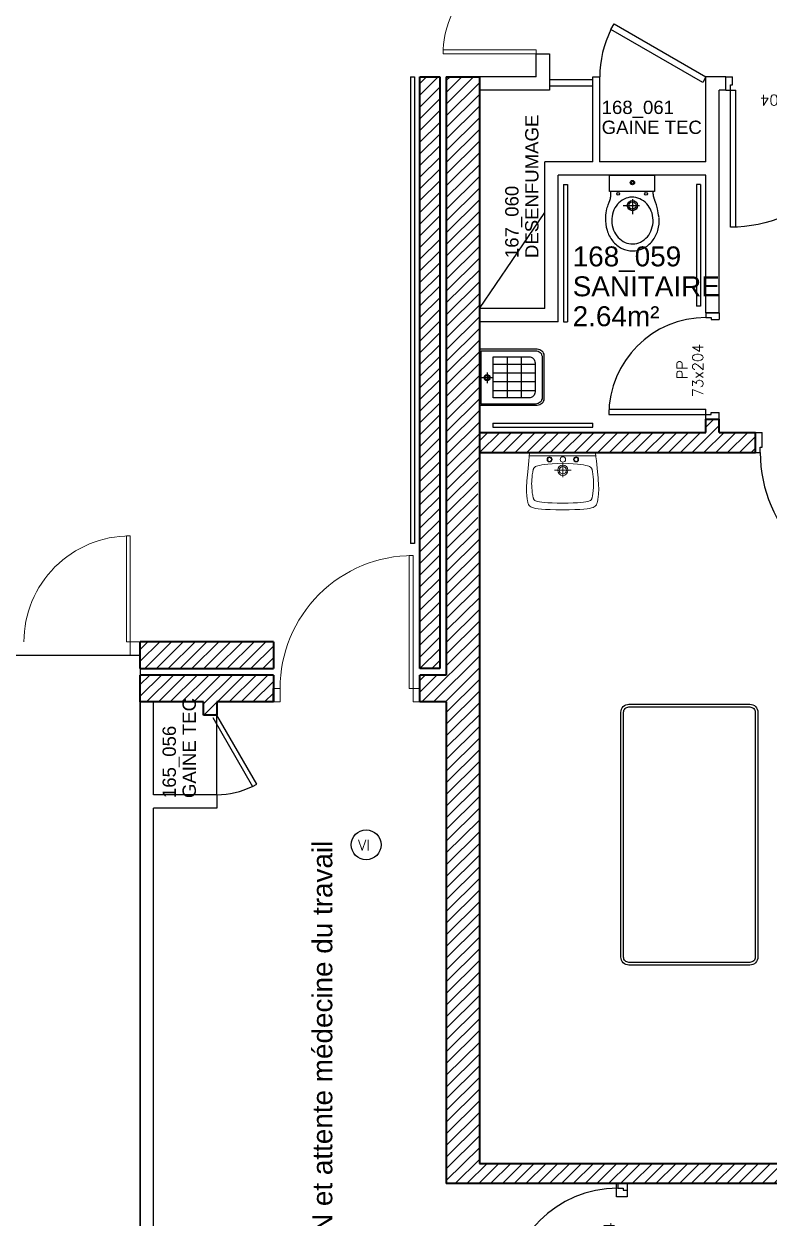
# Model space of a CAD drawing. Header units: metres. Extents: x -8 to 211, y -5 to 120.
# Drawn here: x 163.67 to 169.27, y 52.36 to 61.35 of the extents above; entities that cross this region are included whole.
import ezdxf
from ezdxf.enums import TextEntityAlignment as Align

# ---------------------------------------------------------------- set-up
doc = ezdxf.new("R2010")
doc.units = ezdxf.units.M
doc.header["$LTSCALE"] = 0.8
doc.header["$MEASUREMENT"] = 0
doc.linetypes.add('CONTINU', pattern=[0])
doc.layers.get('0').update_dxf_attribs({"linetype": 'CONTINUOUS'})
for name, color, linetype in [('-equipement - radio', 7, 'CONTINUOUS'), ('A-EQTE-SANITAIRE', 5, 'CONTINUOUS'), ('A_AGENC', 204, 'CONTINUOUS'), ('A_EQMP', 142, 'CONTINUOUS'), ('A_Etiqu_Gaine', 7, 'CONTINUOUS'), ('A_Etiqu_Gaine_ancien', 7, 'CONTINUOUS'), ('A_Etiqu_Gaine_code', 7, 'CONTINUOUS'), ('A_Etiqu_Local', 7, 'CONTINUOUS'), ('A_HACH_STRUC', 7, 'CONTINUOUS'), ('A_MURS_CLOI', 7, 'CONTINUOUS'), ('EQuipement-main courante', 181, 'CONTINUOUS'), ('Z_Pole 11_Administratif', 8, 'CONTINUOUS')]:
    doc.layers.add(name, color=color, linetype=linetype)
for name, color, linetype, lineweight in [('A_MURS_STRU', 7, 'CONTINUOUS', 40), ('A_PORTE', 7, 'CONTINU', 0), ('A_SANI', 5, 'CONTINU', 0)]:
    doc.layers.add(name, color=color, linetype=linetype, lineweight=lineweight)
doc.styles.add('Attribut', font='arial.ttf')
doc.styles.add('ROMANS8', font='romans8', dxfattribs={"height": 10})
doc.styles.add('ROMANT', font='ROMANT')

# ---------------------------------------------------------------- blocks, each defined once
blk = doc.blocks.new('A_Etiqu_Local')
at = {"style": 'Attribut', "flags": 1}
for tag, p in [('CODE_HOPITAL', (-0.4463, 1.632)), ('CODE_SITE', (-0.4463, 1.407)), ('CODE_BATIMENT', (-0.4463, 1.182)), ('CODE_SECTEUR', (-0.4463, 0.957)), ('CODE_ETAGE', (-0.4463, 0.732)), ('NOM_NORMALISE', (-0.4463, -0.843)), ('SECTEUR_ACTIVITE', (-0.4463, -1.068)), ('SOUS_SECTEUR_ACTIVITE', (-0.4463, -1.293)), ('VOLUME', (-0.4463, -1.518)), ('SERVICE', (-0.4463, -1.743)), ('CODE_UG', (-0.4463, -1.968)), ('CODE_UA', (-0.4463, -2.193)), ('CODE_POLE', (-0.4463, -2.418)), ('OCCUPANT_EXTERNE', (-0.4463, -2.643)), ('DISPONIBILITE', (-0.4463, -2.868)), ('ACCES_HANDICAPES', (-0.4463, -3.093)), ('NATURE_SOL', (-0.4463, -3.318)), ('RISQUE_LABORATOIRE', (-0.4463, -3.543)), ('AMIANTE', (-0.4463, -3.768))]:
    blk.add_attdef(tag, p, '', height=0.15, dxfattribs=at)
at = {"layer": 'A_Etiqu_Local', "style": 'Attribut'}
for tag, p in [('CODE_PIECE', (-0.4463, 0.282)), ('NOM_USAGE', (-0.4463, 0.057)), ('SURFACE', (-0.4463, -0.168))]:
    blk.add_attdef(tag, p, '', height=0.15, dxfattribs=at)
blk = doc.blocks.new('A_Etiqu_Gaine')
at = {"style": 'Attribut', "flags": 1}
for tag, p in [('CODE_HOPITAL', (-0.4323, 0.8651)), ('CODE_SITE', (-0.4323, 0.7151)), ('CODE_BATIMENT', (-0.4323, 0.5651)), ('CODE_SECTEUR', (-0.4323, 0.4151)), ('CODE_ETAGE', (-0.4323, 0.2651)), ('NOM_NORMALISE', (-0.4323, -0.3349)), ('SECTEUR_ACTIVITE', (-0.4323, -0.4849)), ('SOUS_SECTEUR_ACTIVITE', (-0.4323, -0.6349)), ('SURFACE', (-0.4323, -0.7849)), ('CODE_UG', (-0.4323, -0.9349)), ('CODE_POLE', (-0.4323, -1.0849)), ('AMIANTE', (-0.4323, -1.2349))]:
    blk.add_attdef(tag, p, '', height=0.1, dxfattribs=at)
at = {"layer": 'A_Etiqu_Gaine', "style": 'Attribut'}
blk.add_attdef('NOM_USAGE', (-0.4323, -0.1849), '', height=0.1, dxfattribs=at)
at = {"layer": 'A_Etiqu_Gaine_ancien', "style": 'Attribut'}
blk.add_attdef('CODE_PIECE_ANCIEN', (-0.4323, 0.1151), '', height=0.1, dxfattribs=at)
at = {"layer": 'A_Etiqu_Gaine_code', "style": 'Attribut'}
blk.add_attdef('CODE_PIECE', (-0.4323, -0.0349), '', height=0.1, dxfattribs=at)
blk = doc.blocks.new('BROCA1-G154')
at = {"layer": 'A-EQTE-SANITAIRE', "linetype": 'Continuous'}
for p, q in [((23.530113, 14.232258), (23.652184, 14.232258)), ((23.598473, 14.281086), (23.598473, 14.168781))]:
    blk.add_line(p, q, dxfattribs=at)
blk.add_lwpolyline([(23.427574, 14.337238), (23.427574, 14.46175), (23.764488, 14.46175), (23.764488, 14.337238)], close=True, dxfattribs=at)
for points in [[(23.398277, 14.141926), (23.399973, 14.161289), (23.402075, 14.178475), (23.404503, 14.193649), (23.407175, 14.206978), (23.41001, 14.218627), (23.412926, 14.228762), (23.415842, 14.237549), (23.418677, 14.245155), (23.421349, 14.251745), (23.423776, 14.257486), (23.423776, 14.257486), (23.424876, 14.26009), (23.425898, 14.262545), (23.426848, 14.264875), (23.42773, 14.267102), (23.428549, 14.269248), (23.429309, 14.271336), (23.430014, 14.273389), (23.430669, 14.275428), (23.431278, 14.277478), (23.431847, 14.27956), (23.431847, 14.27956), (23.432378, 14.281692), (23.432874, 14.28387), (23.433335, 14.286087), (23.433764, 14.288333), (23.434161, 14.290602), (23.434527, 14.292883), (23.434864, 14.295169), (23.435173, 14.297452), (23.435456, 14.299723), (23.435712, 14.301974), (23.435712, 14.301974), (23.436153, 14.306391), (23.436506, 14.310687), (23.436782, 14.314852), (23.436988, 14.318879), (23.437136, 14.322759), (23.437236, 14.326485), (23.437296, 14.330048), (23.437327, 14.333441), (23.437338, 14.336654), (23.43734, 14.33968)], [(23.798668, 14.141926), (23.795741, 14.161289), (23.792835, 14.178475), (23.789967, 14.193649), (23.787157, 14.206978), (23.784426, 14.218627), (23.781793, 14.228762), (23.779277, 14.237549), (23.776897, 14.245155), (23.774674, 14.251745), (23.772626, 14.257486), (23.772626, 14.257486), (23.771673, 14.26009), (23.770764, 14.262545), (23.769894, 14.264875), (23.769059, 14.267102), (23.768252, 14.269248), (23.76747, 14.271336), (23.766707, 14.273389), (23.76596, 14.275428), (23.765221, 14.277478), (23.764488, 14.27956), (23.764488, 14.27956), (23.763757, 14.281692), (23.76303, 14.28387), (23.762313, 14.286087), (23.761611, 14.288333), (23.760928, 14.290602), (23.760269, 14.292883), (23.75964, 14.295169), (23.759046, 14.297452), (23.75849, 14.299723), (23.757978, 14.301974), (23.757978, 14.301974), (23.757096, 14.306389), (23.756389, 14.310667), (23.755839, 14.314786), (23.755426, 14.318723), (23.755129, 14.322454), (23.754931, 14.325958), (23.75481, 14.329211), (23.754749, 14.332191), (23.754726, 14.334874), (23.754723, 14.337238)]]:
    blk.add_lwpolyline(points, dxfattribs=at)
blk.add_lwpolyline([(23.60211, 13.944185, 0.110065), (23.660277, 13.958416, 0.102556), (23.710826, 13.997939, 0.093461), (23.743048, 14.054686, 0.087911), (23.753726, 14.123166, 0.087911), (23.740224, 14.191147, 0.093461), (23.705681, 14.246512, 0.102556), (23.65354, 14.283909, 0.110065), (23.594835, 14.295721, 0.110065), (23.536668, 14.28149, 0.102556), (23.486119, 14.241968, 0.093461), (23.453897, 14.185221, 0.087911), (23.443219, 14.11674, 0.087911), (23.456721, 14.04876, 0.093461), (23.491264, 13.993394, 0.102556), (23.543405, 13.955997, 0.110065)], format="xyb", close=True, dxfattribs=at)
blk.add_lwpolyline([(23.39737, 14.141231, 0.092603), (23.407546, 14.046302, 0.097518), (23.449922, 13.96606, 0.107322), (23.519337, 13.910309, 0.116228), (23.599512, 13.891417, 0.11669), (23.679596, 13.910365, 0.108258), (23.748422, 13.96606, 0.098236), (23.790029, 14.046186, 0.092772), (23.799381, 14.14123, 0.094013)], format="xyb", dxfattribs=at)
for centre, radius in [((23.598473, 14.405598), 0.01664), ((23.598473, 14.405598), 0.016619), ((23.598473, 14.405598), 0.009631), ((23.598473, 14.405598), 0.000007), ((23.491051, 14.320148), 0.010462), ((23.701012, 14.320148), 0.010462), ((23.598473, 14.232258), 0.038283), ((23.598473, 14.232258), 0.027569)]:
    blk.add_circle(centre, radius, dxfattribs=at)
blk = doc.blocks.new('BROCA1-G151')
at = {"layer": 'A-EQTE-SANITAIRE', "linetype": 'Continuous'}
for p, q in [((22.552147, 13.039742), (22.866512, 13.039742)), ((22.552147, 13.039742), (22.866512, 13.039742)), ((22.65662, 13.094332), (22.65662, 12.785616)), ((22.656622, 13.094332), (22.656622, 12.785616)), ((22.762035, 13.094332), (22.762035, 12.785616)), ((22.546278, 12.937719), (22.465971, 12.937719)), ((22.506124, 12.977873), (22.506124, 12.897566)), ((22.552147, 12.973857), (22.866512, 12.973857)), ((22.552147, 12.907973), (22.866512, 12.907973)), ((22.552147, 12.840206), (22.866512, 12.840206))]:
    blk.add_line(p, q, dxfattribs=at)
for points in [[(22.449997, 12.729518), (22.449997, 13.154222), (22.882576, 13.154222, -0.414214), (22.932576, 13.104221), (22.932575, 12.779518, -0.414214), (22.882576, 12.729518)], [(22.46212, 12.739433), (22.46212, 13.141015), (22.870079, 13.141015, -0.414214), (22.920079, 13.091015), (22.920078, 12.789433, -0.414214), (22.870079, 12.739433)], [(22.552147, 12.785616), (22.552147, 13.094332), (22.821512, 13.094332, -0.414214), (22.866512, 13.049332), (22.866512, 12.830616, -0.414214), (22.821512, 12.785616)]]:
    blk.add_lwpolyline(points, format="xyb", close=True, dxfattribs=at)
for radius in [0.022233, 0.016595]:
    blk.add_circle((22.506124, 12.937719), radius, dxfattribs=at)
blk = doc.blocks.new('P80-bt7')
for p, q in [((0.035, 0.9), (0.035, 0.07)), ((0.075, 0.899), (0.075, 0.07)), ((0, 0.07), (0, 0)), ((0, 0.07), (0.035, 0.07)), ((0, 0), (0.05, 0)), ((0.035, 0.07), (0.075, 0.07)), ((0.035, 0.07), (0.035, 0.03)), ((0.035, 0.03), (0.05, 0.03)), ((0.05, 0.03), (0.05, 0)), ((0.865, 0.03), (0.85, 0.03)), ((0.85, 0.03), (0.85, 0)), ((0.9, 0), (0.85, 0)), ((0.865, 0.07), (0.865, 0.03)), ((0.9, 0.07), (0.865, 0.07)), ((0.9, 0.07), (0.9, 0))]:
    blk.add_line(p, q)
blk.add_arc((0.035, 0.07), 0.83, 0, 90)
at = {"style": 'ROMANS8'}
for tag, p in [('DEF', (0.4163, 0.209)), ('DIM', (0.4087, 0.0945))]:
    blk.add_attdef(tag, text='', height=0.08, dxfattribs=at).set_placement(p, align=Align.CENTER)
blk = doc.blocks.new('P100-bt15')
for p, q in [((0.035, 1.18), (0.035, 0.15)), ((0.075, 1.1792), (0.075, 0.15)), ((0, 0.15), (0, 0)), ((0, 0.15), (0.035, 0.15)), ((0.035, 0.15), (0.075, 0.15)), ((0.035, 0.15), (0.035, 0.11)), ((0.035, 0.11), (0.05, 0.11)), ((0.05, 0.11), (0.05, 0)), ((1.05, 0.11), (1.05, 0)), ((1.065, 0.11), (1.05, 0.11)), ((1.1, 0.15), (1.065, 0.15)), ((1.065, 0.15), (1.065, 0.11)), ((1.1, 0.15), (1.1, 0)), ((0, 0), (0.05, 0)), ((1.1, 0), (1.05, 0))]:
    blk.add_line(p, q)
blk.add_arc((0.035, 0.15), 1.03, 0, 90)
at = {"style": 'ROMANS8'}
for tag, p in [('DEF', (0.5016, 0.3059)), ('DIM', (0.4931, 0.1835))]:
    blk.add_attdef(tag, text='', height=0.08, dxfattribs=at).set_placement(p, align=Align.CENTER)
blk = doc.blocks.new('P70-bt10')
for p, q in [((0.035, 0.83), (0.035, 0.1)), ((0.075, 0.8289), (0.075, 0.1)), ((0, 0.1), (0, 0)), ((0, 0.1), (0.035, 0.1)), ((0.035, 0.1), (0.075, 0.1)), ((0.035, 0.1), (0.035, 0.06)), ((0.8, 0.1), (0.765, 0.1)), ((0.765, 0.1), (0.765, 0.06)), ((0.8, 0.1), (0.8, 0)), ((0, 0), (0.05, 0)), ((0.035, 0.06), (0.05, 0.06)), ((0.05, 0.06), (0.05, 0)), ((0.75, 0.06), (0.75, 0)), ((0.765, 0.06), (0.75, 0.06)), ((0.8, 0), (0.75, 0))]:
    blk.add_line(p, q)
blk.add_arc((0.035, 0.1), 0.73, 0, 90)
at = {"style": 'ROMANS8'}
for tag, p in [('DEF', (0.372, 0.2395)), ('DIM', (0.3671, 0.1221))]:
    blk.add_attdef(tag, text='', height=0.08, dxfattribs=at).set_placement(p, align=Align.CENTER)
blk = doc.blocks.new('BATI-10')
for p, q in [((0, 0.1), (0, 0)), ((0, 0.1), (0.035, 0.1)), ((0.035, 0.1), (0.035, 0.06)), ((0, 0), (0.05, 0)), ((0.035, 0.06), (0.05, 0.06)), ((0.05, 0.06), (0.05, 0))]:
    blk.add_line(p, q)
blk = doc.blocks.new('P100-bt10')
for p, q in [((0.035, 1.13), (0.035, 0.1)), ((0.075, 1.1292), (0.075, 0.1)), ((0.035, 0.1), (0.075, 0.1))]:
    blk.add_line(p, q)
blk.add_arc((0.035, 0.1), 1.03, 0, 90)
blk.add_blockref('BATI-10', (0, 0))
at = {"xscale": -1}
blk.add_blockref('BATI-10', (1.1, 0), dxfattribs=at)
at = {"style": 'ROMANS8'}
for tag, p in [('DEF', (0.5016, 0.2559)), ('DIM', (0.4931, 0.1335))]:
    blk.add_attdef(tag, text='', height=0.08, dxfattribs=at).set_placement(p, align=Align.CENTER)

msp = doc.modelspace()

# ---------------------------------------------------------------- hatches: boundary and pattern name
at = {"layer": 'A_HACH_STRUC'}
h = msp.add_hatch(dxfattribs=at)
h.set_pattern_fill('ANSI31', color=8, scale=0.5, angle=359.76959, style=0)
h.set_pattern_definition([(44.7696, (166.641196, 52.62429), (-0.0440161, 0.04437154), [])])
h.paths.add_polyline_path([(167.0912, 60.8744), (167.0912, 60.9494), (166.8412, 60.9494), (166.8412, 60.1164), (166.8412, 56.4495), (166.6412, 56.4495), (166.6412, 56.2495), (166.8412, 56.2495), (166.8412, 53.0243), (166.8412, 52.6243), (167.0912, 52.6243), (171.7912, 52.6243), (171.7912, 52.7743), (167.0912, 52.7743), (167.0912, 53.2243), (167.0912, 57.5498), (167.0792, 57.5498), (167.0792, 58.0098), (167.0912, 58.0098)])
h.paths.add_polyline_path([(166.7912, 60.9494), (166.6412, 60.9494), (166.6412, 56.4995), (166.7912, 56.4995)], flags=17)
h = msp.add_hatch(dxfattribs=at)
h.set_pattern_fill('ANSI31', color=8, scale=0.5, angle=359.76959, style=0)
h.set_pattern_definition([(44.7696, (167.0912, 58.12429), (-0.044016, 0.0443715), [])])
h.paths.add_polyline_path([(169.1655, 58.2743), (168.8925, 58.2743), (168.8925, 58.3743), (168.7925, 58.3743), (168.7925, 58.2743), (167.0912, 58.2743), (167.0912, 58.1243), (169.1655, 58.1243)])
h = msp.add_hatch(dxfattribs=at)
h.set_pattern_fill('ANSI31', color=8, scale=0.5, angle=359.76959, style=0)
h.set_pattern_definition([(44.7696, (164.54141, 55.498765), (-0.044016, 0.0443715), [])])
h.paths.add_polyline_path([(165.5413, 56.6995), (164.5414, 56.6995), (164.5414, 56.4995), (165.5413, 56.4995)])
h.paths.add_polyline_path([(165.5413, 56.4495), (164.5414, 56.4495), (164.5414, 56.2495), (165.0164, 56.2495), (165.0164, 56.1495), (165.1164, 56.1495), (165.1164, 56.2495), (165.5413, 56.2495)])
h.paths.add_polyline_path([(164.9862, 55.4988), (164.9862, 56.3422), (164.8311, 56.3422), (164.8311, 55.4988)], flags=9)

# ---------------------------------------------------------------- linework, layer by layer
at = {"layer": '-equipement - radio', "color": 8}
for points in [[(169.1229, 56.2301, -0.414214), (169.1831, 56.1699), (169.1831, 54.3286, -0.414214), (169.1229, 54.2684), (168.2135, 54.2684, -0.414214), (168.1533, 54.3286), (168.1533, 56.1699, -0.414214), (168.2135, 56.2301)], [(169.1229, 56.2101, -0.414214), (169.1631, 56.1699), (169.1631, 54.3286, -0.414214), (169.1229, 54.2884), (168.2135, 54.2884, -0.414214), (168.1733, 54.3286), (168.1733, 56.1699, -0.414214), (168.2135, 56.2101)]]:
    msp.add_lwpolyline(points, format="xyb", close=True, dxfattribs=at)
at = {"layer": 'A_AGENC', "color": 8}
for p, q in [((168.0775, 61.3069), (168.1015, 61.3484)), ((168.7686, 60.9079), (168.0775, 61.3069)), ((168.1015, 61.3484), (168.7925, 60.9494)), ((168.7925, 60.9494), (168.7686, 60.9079)), ((165.0852, 56.1315), (165.3852, 55.6119)), ((165.1164, 55.5496), (165.1164, 56.1495)), ((165.4164, 55.6299), (165.1164, 56.1495)), ((165.3852, 55.6119), (165.4164, 55.6299))]:
    msp.add_line(p, q, dxfattribs=at)
for centre, radius, start, end in [((168.7925, 60.9494), 0.798, 153.43367, 179.99999), ((165.1164, 56.1495), 0.5999, 270, 296.56632)]:
    msp.add_arc(centre, radius, start, end, dxfattribs=at)
at = {"layer": 'A_EQMP', "color": 8, "linetype": 'Continuous'}
msp.add_circle((166.2386, 55.1733), 0.1124, dxfattribs=at)
at = {"layer": 'A_MURS_CLOI', "color": 8, "linetype": 'Continuous'}
for p, q in [((167.5162, 61.1244), (167.6162, 61.1244)), ((167.5162, 60.9494), (167.5162, 61.1244)), ((167.6162, 61.1244), (167.6162, 60.8494)), ((167.5162, 60.9494), (167.0912, 60.9494)), ((167.6162, 60.9294), (167.9422, 60.9294)), ((167.9422, 60.3112), (167.9422, 60.9494)), ((167.9422, 60.9494), (167.9922, 60.9494)), ((167.9922, 60.9494), (167.9922, 60.3112)), ((168.7925, 60.3112), (168.7925, 60.9494)), ((168.9425, 60.9494), (168.7925, 60.9494)), ((168.9425, 60.8494), (168.9425, 60.9494)), ((167.6162, 60.8494), (167.0912, 60.8494)), ((167.9422, 60.8794), (167.6162, 60.8794)), ((168.9425, 60.8494), (168.8925, 60.8494)), ((168.8925, 59.1743), (168.8925, 60.8494)), ((167.5819, 59.2084), (167.5819, 60.3112)), ((167.9422, 60.3112), (167.5819, 60.3112)), ((168.7925, 60.3112), (167.9922, 60.3112)), ((168.7925, 60.2112), (167.6819, 60.2112)), ((167.6819, 59.1084), (167.6819, 60.2112)), ((168.7925, 59.1743), (168.7925, 60.2112)), ((167.0912, 59.2084), (167.5819, 59.931)), ((167.5819, 59.2084), (167.0912, 59.2084)), ((168.8925, 59.1743), (168.7925, 59.1743)), ((167.6819, 59.1084), (167.0912, 59.1084)), ((164.5414, 51.7243), (164.5414, 56.2495)), ((164.6414, 55.5496), (164.6414, 56.2495)), ((165.1164, 55.5496), (164.6414, 55.5496)), ((165.1164, 55.5496), (165.1164, 55.4496)), ((164.6414, 51.7243), (164.6414, 55.4496)), ((165.1164, 55.4496), (164.6414, 55.4496)), ((168.1197, 52.6243), (168.1998, 52.6243)), ((168.1197, 52.5243), (168.1197, 52.6243)), ((168.1998, 52.6243), (168.1998, 52.5243)), ((168.1998, 52.5243), (168.1197, 52.5243))]:
    msp.add_line(p, q, dxfattribs=at)
at = {"layer": 'A_MURS_STRU', "color": 8, "linetype": 'Continuous'}
for p, q in [((166.6412, 56.4995), (166.6412, 60.9494)), ((166.6412, 60.9494), (166.7912, 60.9494)), ((166.7912, 60.9494), (166.7912, 56.4995)), ((166.8412, 60.9494), (167.0912, 60.9494)), ((166.8412, 60.9494), (166.8412, 56.4495)), ((167.0912, 60.9494), (167.0912, 52.7743)), ((168.7925, 58.2743), (168.7925, 58.3743)), ((168.7925, 58.3743), (168.8925, 58.3743)), ((168.8925, 58.2743), (168.8925, 58.3743)), ((167.0912, 58.2743), (168.7925, 58.2743)), ((168.8925, 58.2743), (169.1655, 58.2743)), ((169.1655, 58.1243), (169.1655, 58.2743)), ((167.0912, 58.1243), (169.1655, 58.1243)), ((164.5414, 56.4995), (164.5414, 56.6995)), ((165.5413, 56.6995), (164.5414, 56.6995)), ((164.5414, 56.5995), (164.5414, 56.6995)), ((165.5413, 56.6995), (165.5413, 56.4995)), ((164.5414, 56.4995), (165.5413, 56.4995)), ((164.5414, 56.2495), (164.5414, 56.4495)), ((165.5413, 56.4495), (164.5414, 56.4495)), ((165.5413, 56.4495), (165.5413, 56.2495)), ((166.7912, 56.4995), (166.6412, 56.4995)), ((166.8412, 56.4495), (166.6412, 56.4495)), ((166.6412, 56.2495), (166.6412, 56.4495)), ((165.5413, 56.2495), (165.5413, 56.3495)), ((165.0164, 56.2495), (164.5414, 56.2495)), ((165.0164, 56.1495), (165.0164, 56.2495)), ((165.5413, 56.2495), (165.1164, 56.2495)), ((165.1164, 56.2495), (165.1164, 56.1495)), ((166.8412, 56.2495), (166.6412, 56.2495)), ((166.8412, 56.2495), (166.8412, 52.6243)), ((165.1164, 56.1495), (165.0164, 56.1495)), ((167.0912, 52.7743), (171.7912, 52.7743)), ((171.7912, 52.6243), (166.8412, 52.6243))]:
    msp.add_line(p, q, dxfattribs=at)
at = {"layer": 'A_PORTE', "color": 8, "linetype": 'Continuous'}
for p, q in [((167.5162, 61.1544), (166.8162, 61.1544)), ((166.8162, 61.1544), (166.8162, 61.1244)), ((166.8162, 61.1244), (167.5162, 61.1244)), ((167.5162, 61.1244), (167.5162, 61.1544)), ((164.4372, 56.6995), (164.4372, 57.4969)), ((164.4372, 57.4969), (164.4638, 57.4969)), ((164.4638, 57.4969), (164.4638, 56.5995)), ((166.5613, 56.3495), (166.5613, 57.3495)), ((166.5613, 57.3495), (166.5913, 57.3495)), ((166.5913, 56.2495), (166.5913, 57.3495)), ((164.5414, 56.6995), (164.4372, 56.6995)), ((164.4638, 56.5995), (164.5414, 56.5995)), ((165.5413, 56.3495), (165.5913, 56.3495)), ((165.5913, 56.3495), (165.5913, 56.2495)), ((166.6412, 56.3495), (166.5613, 56.3495)), ((165.5913, 56.2495), (165.5413, 56.2495)), ((166.6412, 56.2495), (166.5913, 56.2495))]:
    msp.add_line(p, q, dxfattribs=at)
for centre, radius, start, end in [((167.5162, 61.1244), 0.7, 89.99998, 179.99999), ((164.4638, 56.6995), 0.7974, 90, 180.00002), ((166.5913, 56.3495), 1, 90, 180.00002)]:
    msp.add_arc(centre, radius, start, end, dxfattribs=at)
at = {"layer": 'A_SANI', "color": 8}
for p, q in [((167.4581, 58.0335), (167.461, 58.0626)), ((167.461, 58.0626), (167.464, 58.0929)), ((167.464, 58.0929), (167.4671, 58.1243)), ((167.4671, 58.1243), (167.9625, 58.1243)), ((167.4671, 58.0994), (167.9625, 58.0994)), ((167.6358, 58.0396), (167.6047, 58.0366)), ((167.673, 58.0425), (167.6358, 58.0396)), ((167.717, 58.0454), (167.673, 58.0425)), ((167.7136, 58.0454), (167.7576, 58.0425)), ((167.7168, 57.9907), (167.7168, 58.0418)), ((167.7576, 58.0425), (167.7948, 58.0396)), ((167.7948, 58.0396), (167.826, 58.0366)), ((167.9656, 58.0929), (167.9625, 58.1243)), ((167.9686, 58.0626), (167.9656, 58.0929)), ((167.9715, 58.0335), (167.9686, 58.0626)), ((167.4482, 57.9327), (167.4503, 57.9553)), ((167.4503, 57.9553), (167.4527, 57.9798)), ((167.4527, 57.9798), (167.4553, 58.0059)), ((167.4553, 58.0059), (167.4581, 58.0335)), ((167.4875, 57.9573), (167.4862, 57.9468)), ((167.489, 57.9672), (167.4875, 57.9573)), ((167.4904, 57.9765), (167.489, 57.9672)), ((167.492, 57.9848), (167.4904, 57.9765)), ((167.4936, 57.9921), (167.492, 57.9848)), ((167.4944, 57.9953), (167.4936, 57.9921)), ((167.4936, 57.9921), (167.4936, 57.9921)), ((167.4952, 57.9983), (167.4944, 57.9953)), ((167.4961, 58.001), (167.4952, 57.9983)), ((167.4971, 58.0035), (167.4961, 58.001)), ((167.4983, 58.0057), (167.4971, 58.0035)), ((167.4995, 58.0079), (167.4983, 58.0057)), ((167.501, 58.0098), (167.4995, 58.0079)), ((167.5027, 58.0117), (167.501, 58.0098)), ((167.5046, 58.0135), (167.5027, 58.0117)), ((167.5068, 58.0152), (167.5046, 58.0135)), ((167.5122, 58.0185), (167.5068, 58.0152)), ((167.5068, 58.0152), (167.5068, 58.0152)), ((167.5195, 58.0217), (167.5122, 58.0185)), ((167.5292, 58.0248), (167.5195, 58.0217)), ((167.5419, 58.0278), (167.5292, 58.0248)), ((167.5584, 58.0308), (167.5419, 58.0278)), ((167.5791, 58.0337), (167.5584, 58.0308)), ((167.6047, 58.0366), (167.5791, 58.0337)), ((167.7168, 57.9907), (167.6535, 57.9907)), ((167.7168, 57.9907), (167.78, 57.9907)), ((167.7168, 57.9907), (167.7168, 57.9397)), ((167.826, 58.0366), (167.8516, 58.0337)), ((167.8516, 58.0337), (167.8723, 58.0308)), ((167.8723, 58.0308), (167.8887, 58.0278)), ((167.8887, 58.0278), (167.9015, 58.0248)), ((167.9015, 58.0248), (167.9112, 58.0217)), ((167.9112, 58.0217), (167.9184, 58.0185)), ((167.9184, 58.0185), (167.9239, 58.0152)), ((167.9239, 58.0152), (167.9239, 58.0152)), ((167.9239, 58.0152), (167.9261, 58.0135)), ((167.9261, 58.0135), (167.928, 58.0117)), ((167.928, 58.0117), (167.9297, 58.0098)), ((167.9297, 58.0098), (167.9311, 58.0079)), ((167.9311, 58.0079), (167.9324, 58.0057)), ((167.9324, 58.0057), (167.9335, 58.0035)), ((167.9335, 58.0035), (167.9345, 58.001)), ((167.9345, 58.001), (167.9354, 57.9983)), ((167.9354, 57.9983), (167.9363, 57.9953)), ((167.9363, 57.9953), (167.9371, 57.9921)), ((167.9371, 57.9921), (167.9371, 57.9921)), ((167.9371, 57.9921), (167.9387, 57.9848)), ((167.9387, 57.9848), (167.9402, 57.9764)), ((167.9402, 57.9764), (167.9417, 57.9672)), ((167.9417, 57.9672), (167.9431, 57.9571)), ((167.9431, 57.9571), (167.9444, 57.9465)), ((167.9743, 58.0059), (167.9715, 58.0335)), ((167.9769, 57.9798), (167.9743, 58.0059)), ((167.9793, 57.9553), (167.9769, 57.9798)), ((167.9814, 57.9327), (167.9793, 57.9553)), ((167.4431, 57.8566), (167.4433, 57.863)), ((167.4433, 57.863), (167.4435, 57.8698)), ((167.4435, 57.8698), (167.4439, 57.8771)), ((167.4439, 57.8771), (167.445, 57.8934)), ((167.4439, 57.8771), (167.4439, 57.8771)), ((167.445, 57.8934), (167.4464, 57.912)), ((167.4464, 57.912), (167.4482, 57.9327)), ((167.4827, 57.9026), (167.4823, 57.8918)), ((167.4827, 57.8768), (167.4823, 57.8875)), ((167.4833, 57.9137), (167.4827, 57.9026)), ((167.4833, 57.8657), (167.4827, 57.8768)), ((167.4841, 57.9248), (167.4833, 57.9137)), ((167.4841, 57.8546), (167.4833, 57.8657)), ((167.4851, 57.9359), (167.4841, 57.9248)), ((167.4862, 57.9468), (167.4851, 57.9359)), ((167.9444, 57.9465), (167.9456, 57.9354)), ((167.9456, 57.9354), (167.9466, 57.9241)), ((167.9466, 57.9241), (167.9474, 57.9125)), ((167.9466, 57.8553), (167.9474, 57.8668)), ((167.9474, 57.9125), (167.948, 57.901)), ((167.9474, 57.8668), (167.948, 57.8783)), ((167.948, 57.901), (167.9484, 57.8897)), ((167.948, 57.8783), (167.9484, 57.8897)), ((167.9832, 57.912), (167.9814, 57.9327)), ((167.9846, 57.8934), (167.9832, 57.912)), ((167.9857, 57.8771), (167.9846, 57.8934)), ((167.9861, 57.8698), (167.9857, 57.8771)), ((167.9857, 57.8771), (167.9857, 57.8771)), ((167.9863, 57.863), (167.9861, 57.8698)), ((167.9865, 57.8566), (167.9863, 57.863)), ((167.443, 57.8505), (167.4431, 57.8566)), ((167.443, 57.8447), (167.443, 57.8505)), ((167.4432, 57.8391), (167.443, 57.8447)), ((167.4434, 57.8335), (167.4432, 57.8391)), ((167.4437, 57.8279), (167.4434, 57.8335)), ((167.4441, 57.8222), (167.4437, 57.8279)), ((167.4445, 57.8162), (167.4441, 57.8222)), ((167.4451, 57.8101), (167.4445, 57.8162)), ((167.4445, 57.8162), (167.4445, 57.8162)), ((167.4457, 57.8037), (167.4451, 57.8101)), ((167.4464, 57.7972), (167.4457, 57.8037)), ((167.4471, 57.7906), (167.4464, 57.7972)), ((167.4479, 57.784), (167.4471, 57.7906)), ((167.4488, 57.7776), (167.4479, 57.784)), ((167.4497, 57.7713), (167.4488, 57.7776)), ((167.4507, 57.7653), (167.4497, 57.7713)), ((167.4851, 57.8435), (167.4841, 57.8546)), ((167.4862, 57.8326), (167.4851, 57.8435)), ((167.4875, 57.8221), (167.4862, 57.8326)), ((167.489, 57.8121), (167.4875, 57.8221)), ((167.4904, 57.8029), (167.489, 57.8121)), ((167.492, 57.7945), (167.4904, 57.8029)), ((167.4936, 57.7872), (167.492, 57.7945)), ((167.4944, 57.784), (167.4936, 57.7872)), ((167.4936, 57.7872), (167.4936, 57.7872)), ((167.4952, 57.7811), (167.4944, 57.784)), ((167.4961, 57.7784), (167.4952, 57.7811)), ((167.4971, 57.7759), (167.4961, 57.7784)), ((167.4983, 57.7736), (167.4971, 57.7759)), ((167.4995, 57.7715), (167.4983, 57.7736)), ((167.501, 57.7695), (167.4995, 57.7715)), ((167.5027, 57.7677), (167.501, 57.7695)), ((167.928, 57.7677), (167.9297, 57.7695)), ((167.9297, 57.7695), (167.9311, 57.7715)), ((167.9311, 57.7715), (167.9324, 57.7736)), ((167.9324, 57.7736), (167.9335, 57.7759)), ((167.9335, 57.7759), (167.9345, 57.7784)), ((167.9345, 57.7784), (167.9354, 57.7811)), ((167.9354, 57.7811), (167.9363, 57.784)), ((167.9363, 57.784), (167.9371, 57.7872)), ((167.9371, 57.7872), (167.9387, 57.7946)), ((167.9371, 57.7872), (167.9371, 57.7872)), ((167.9387, 57.7946), (167.9402, 57.8029)), ((167.9402, 57.8029), (167.9417, 57.8122)), ((167.9417, 57.8122), (167.9431, 57.8222)), ((167.9431, 57.8222), (167.9444, 57.8329)), ((167.9444, 57.8329), (167.9456, 57.8439)), ((167.9456, 57.8439), (167.9466, 57.8553)), ((167.9789, 57.7653), (167.9799, 57.7713)), ((167.9799, 57.7713), (167.9808, 57.7776)), ((167.9808, 57.7776), (167.9817, 57.784)), ((167.9817, 57.784), (167.9825, 57.7906)), ((167.9825, 57.7906), (167.9832, 57.7972)), ((167.9832, 57.7972), (167.9839, 57.8037)), ((167.9839, 57.8037), (167.9845, 57.8101)), ((167.9845, 57.8101), (167.9851, 57.8162)), ((167.9851, 57.8162), (167.9855, 57.8222)), ((167.9851, 57.8162), (167.9851, 57.8162)), ((167.9855, 57.8222), (167.9859, 57.8279)), ((167.9859, 57.8279), (167.9862, 57.8335)), ((167.9862, 57.8335), (167.9864, 57.8391)), ((167.9864, 57.8391), (167.9866, 57.8447)), ((167.9866, 57.8505), (167.9865, 57.8566)), ((167.9866, 57.8447), (167.9866, 57.8505)), ((167.4517, 57.7595), (167.4507, 57.7653)), ((167.4527, 57.7542), (167.4517, 57.7595)), ((167.4538, 57.7494), (167.4527, 57.7542)), ((167.4527, 57.7542), (167.4527, 57.7542)), ((167.4549, 57.7449), (167.4538, 57.7494)), ((167.4561, 57.7409), (167.4549, 57.7449)), ((167.4575, 57.7372), (167.4561, 57.7409)), ((167.459, 57.7339), (167.4575, 57.7372)), ((167.4606, 57.7308), (167.459, 57.7339)), ((167.4625, 57.7279), (167.4606, 57.7308)), ((167.4647, 57.7253), (167.4625, 57.7279)), ((167.4671, 57.7228), (167.4647, 57.7253)), ((167.4698, 57.7204), (167.4671, 57.7228)), ((167.4765, 57.7159), (167.4698, 57.7204)), ((167.4698, 57.7204), (167.4698, 57.7204)), ((167.4852, 57.7117), (167.4765, 57.7159)), ((167.4967, 57.7078), (167.4852, 57.7117)), ((167.5118, 57.7043), (167.4967, 57.7078)), ((167.5046, 57.7659), (167.5027, 57.7677)), ((167.5068, 57.7642), (167.5046, 57.7659)), ((167.5122, 57.7609), (167.5068, 57.7642)), ((167.5068, 57.7642), (167.5068, 57.7642)), ((167.5311, 57.7013), (167.5118, 57.7043)), ((167.5195, 57.7577), (167.5122, 57.7609)), ((167.5292, 57.7548), (167.5195, 57.7577)), ((167.5419, 57.7521), (167.5292, 57.7548)), ((167.5554, 57.6986), (167.5311, 57.7013)), ((167.5584, 57.7498), (167.5419, 57.7521)), ((167.5854, 57.6964), (167.5554, 57.6986)), ((167.5791, 57.7477), (167.5584, 57.7498)), ((167.6047, 57.746), (167.5791, 57.7477)), ((167.6218, 57.6946), (167.5854, 57.6964)), ((167.6358, 57.7447), (167.6047, 57.746)), ((167.6654, 57.6933), (167.6218, 57.6946)), ((167.673, 57.7438), (167.6358, 57.7447)), ((167.7168, 57.6926), (167.6654, 57.6933)), ((167.717, 57.7434), (167.673, 57.7438)), ((167.7128, 57.6926), (167.7643, 57.6933)), ((167.7136, 57.7434), (167.7576, 57.7438)), ((167.7576, 57.7438), (167.7948, 57.7447)), ((167.7643, 57.6933), (167.8078, 57.6946)), ((167.7948, 57.7447), (167.826, 57.746)), ((167.8078, 57.6946), (167.8442, 57.6964)), ((167.826, 57.746), (167.8516, 57.7477)), ((167.8442, 57.6964), (167.8742, 57.6986)), ((167.8516, 57.7477), (167.8723, 57.7498)), ((167.8723, 57.7498), (167.8887, 57.7521)), ((167.8742, 57.6986), (167.8985, 57.7013)), ((167.8887, 57.7521), (167.9015, 57.7548)), ((167.8985, 57.7013), (167.9178, 57.7043)), ((167.9015, 57.7548), (167.9112, 57.7577)), ((167.9112, 57.7577), (167.9184, 57.7609)), ((167.9178, 57.7043), (167.9329, 57.7078)), ((167.9184, 57.7609), (167.9239, 57.7642)), ((167.9239, 57.7642), (167.9261, 57.7659)), ((167.9239, 57.7642), (167.9239, 57.7642)), ((167.9261, 57.7659), (167.928, 57.7677)), ((167.9329, 57.7078), (167.9444, 57.7117)), ((167.9444, 57.7117), (167.9531, 57.7159)), ((167.9531, 57.7159), (167.9598, 57.7204)), ((167.9598, 57.7204), (167.9625, 57.7228)), ((167.9598, 57.7204), (167.9598, 57.7204)), ((167.9625, 57.7228), (167.9649, 57.7253)), ((167.9649, 57.7253), (167.9671, 57.7279)), ((167.9671, 57.7279), (167.969, 57.7308)), ((167.969, 57.7308), (167.9706, 57.7339)), ((167.9706, 57.7339), (167.9721, 57.7372)), ((167.9721, 57.7372), (167.9735, 57.7409)), ((167.9735, 57.7409), (167.9747, 57.7449)), ((167.9747, 57.7449), (167.9758, 57.7494)), ((167.9758, 57.7494), (167.9769, 57.7542)), ((167.9769, 57.7542), (167.9779, 57.7595)), ((167.9769, 57.7542), (167.9769, 57.7542)), ((167.9779, 57.7595), (167.9789, 57.7653))]:
    msp.add_line(p, q, dxfattribs=at)
for centre, radius in [((167.6173, 58.0722), 0.0189), ((167.6173, 58.0722), 0.0144), ((167.7168, 58.0722), 0.0204), ((167.8163, 58.0722), 0.0189), ((167.8163, 58.0722), 0.0144), ((167.7168, 57.9907), 0.0387), ((167.7168, 57.9907), 0.0274)]:
    msp.add_circle(centre, radius, dxfattribs=at)
at = {"layer": 'EQuipement-main courante', "color": 8}
for p, q in [((166.5712, 60.9494), (166.6012, 60.9494)), ((166.5712, 60.9494), (166.5712, 57.4396)), ((166.6012, 60.9494), (166.6012, 57.4396)), ((167.7219, 60.1412), (167.7519, 60.1412)), ((167.7219, 60.1412), (167.7219, 59.1084)), ((167.7519, 60.1412), (167.7519, 59.1084)), ((168.7525, 60.1412), (168.7225, 60.1412)), ((168.7225, 60.1412), (168.7225, 59.2243)), ((168.7525, 60.1412), (168.7525, 59.2243)), ((168.7525, 59.2243), (168.7225, 59.2243)), ((167.7219, 59.1084), (167.7519, 59.1084)), ((167.1904, 58.3443), (167.1904, 58.3143)), ((167.1904, 58.3443), (167.9425, 58.3443)), ((167.1904, 58.3143), (167.9425, 58.3143)), ((167.9425, 58.3143), (167.9425, 58.3443)), ((166.6012, 57.4396), (166.5712, 57.4396))]:
    msp.add_line(p, q, dxfattribs=at)
at = {"layer": 'Z_Pole 11_Administratif', "color": 8, "const_width": 0.01}
msp.add_lwpolyline([(162.3912, 60.0495), (159.4412, 60.0495), (159.4412, 56.6995), (159.4512, 56.2495), (158.3414, 56.2495), (158.3414, 53.0658), (159.5214, 53.0658), (159.5214, 53.2159), (160.0914, 53.2159), (160.0914, 52.7159), (159.5214, 52.7159), (159.5214, 52.8658), (158.3414, 52.8658), (158.3414, 45.9745), (164.9914, 45.9745), (164.9914, 46.677), (164.5414, 46.677), (164.5414, 56.5995), (162.7914, 56.5995), (162.7914, 56.2495), (160.1412, 56.2495), (160.1412, 56.6995), (162.3912, 56.6995)], close=True, dxfattribs=at)

# ---------------------------------------------------------------- block references
at = {"layer": 'A_Etiqu_Gaine', "color": 8}
msp.add_blockref('A_Etiqu_Gaine', (168.4409, 60.7059), dxfattribs=at).add_auto_attribs({'CODE_PIECE': '168_061', 'NOM_USAGE': 'GAINE TEC'})
at = {"layer": 'A_Etiqu_Gaine', "color": 8, "rotation": 90}
for p, values in [((167.3489, 60.0194), {'CODE_PIECE': '167_060', 'NOM_USAGE': 'DESENFUMAGE'}), ((164.7738, 55.957), {'CODE_PIECE': '165_056', 'NOM_USAGE': 'GAINE TEC '})]:
    msp.add_blockref('A_Etiqu_Gaine', p, dxfattribs=at).add_auto_attribs(values)
at = {"layer": 'A_Etiqu_Local', "color": 8}
ref = msp.add_blockref('A_Etiqu_Local', (168.2372, 59.2428), dxfattribs=at)
ref.add_attrib('CODE_PIECE', '168_059', (167.7909, 59.5247), dxfattribs={"height": 0.15, "style": 'Attribut'})
ref.add_attrib('NOM_USAGE', 'SANITAIRE', (167.7909, 59.2997), dxfattribs={"height": 0.15, "style": 'Attribut'})
ref.add_attrib('SURFACE', '2.64m²', (167.7909, 59.0747), dxfattribs={"height": 0.15, "style": 'Attribut'})
ref = msp.add_blockref('A_Etiqu_Local', (166.0412, 51.4229), dxfattribs=dict(at, rotation=90))
ref.add_attrib('CODE_PIECE', '166_053', (165.7592, 50.9766), dxfattribs={"height": 0.15, "rotation": 90, "style": 'Attribut'})
ref.add_attrib('NOM_USAGE', 'CIRCULATION et attente médecine du travail', (165.9842, 50.9766), dxfattribs={"height": 0.15, "rotation": 90, "style": 'Attribut'})
ref.add_attrib('SURFACE', '14.20m²', (166.2092, 50.9766), dxfattribs={"height": 0.15, "rotation": 90, "style": 'Attribut'})
at = {"layer": 'A_HACH_STRUC', "color": 8}
ref = msp.add_blockref('P100-bt10', (168.9425, 60.9494), dxfattribs=dict(at, xscale=-1, rotation=180))
ref.add_attrib('DEF', 'PP', dxfattribs={"layer": '0', "height": 0.08, "rotation": 180, "style": 'ROMANS8'}).set_placement((169.4441, 60.6935), align=Align.CENTER)
ref.add_attrib('DIM', '103x204', dxfattribs={"layer": '0', "height": 0.08, "rotation": 180, "style": 'ROMANS8'}).set_placement((169.4357, 60.8158), align=Align.CENTER)
at = {"layer": 'A_HACH_STRUC', "color": 8, "rotation": 90}
msp.add_blockref('P80-bt7', (168.1998, 51.7243), dxfattribs=at).add_auto_attribs({'DEF': 'PP', 'DIM': '83x204'})
at = {"layer": 'A_MURS_CLOI', "color": 8}
for name, p, rotation, values in [('P70-bt10', (168.8925, 58.3743), 90, {'DEF': 'PP', 'DIM': '73x204'}), ('P100-bt15', (170.2655, 58.2743), 180, {'DEF': 'PB CF 1/2H', 'DIM': '103x204'})]:
    msp.add_blockref(name, p, dxfattribs=dict(at, rotation=rotation)).add_auto_attribs(values)
at = {"layer": 'A_SANI', "color": 8}
for name in ['BROCA1-G154', 'BROCA1-G151']:
    msp.add_blockref(name, (144.6412, 45.7495), dxfattribs=at)

# ---------------------------------------------------------------- texts
at = {"layer": 'A_EQMP', "color": 8, "linetype": 'Continuous', "style": 'ROMANT'}
msp.add_text('VI', height=0.08, dxfattribs=at).set_placement((166.1783, 55.1301))

doc.saveas('drawing.dxf')
